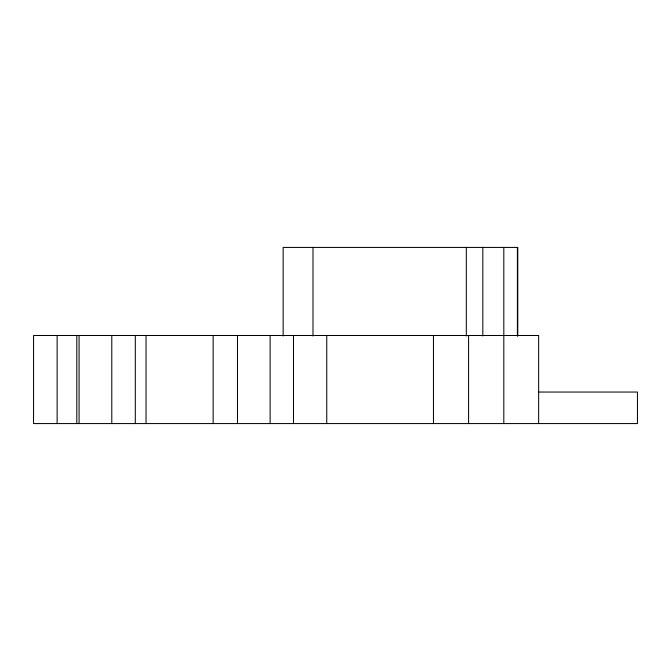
<?xml version="1.0" encoding="UTF-8"?>
<svg xmlns="http://www.w3.org/2000/svg" width="671" height="671" viewBox="0 0 671 671"><rect width="100%" height="100%" fill="white"/><g stroke="black" fill="none" stroke-linecap="round" stroke-linejoin="round"><path stroke-width="1.01" d="M538.268 392.049L637.45 392.049L637.45 423.577L33.55 423.577L33.55 335.5L538.654 335.5L538.654 423.577M517.777 336.02L517.777 247.423L283.145 247.423L283.145 336.02M517.391 247.423L517.391 336.02M503.82 247.423L503.812 423.577M482.81 247.423L482.81 336.02M468.584 335.5L468.584 423.577M466.311 247.423L466.311 336.02M433.458 335.5L433.458 423.577M326.752 335.5L326.752 423.577M312.988 247.423L312.988 336.02M293.495 335.5L293.495 423.577M270.128 335.5L270.128 423.577M237.484 335.5L237.484 423.577M213.16 335.5L213.16 423.577M146.035 335.5L146.035 423.577M135.307 335.5L135.307 423.577M111.789 335.5L111.789 423.577M79.077 335.5L79.077 423.577M76.796 335.5L76.796 423.577M57.127 335.5L57.127 423.577"/></g></svg>
